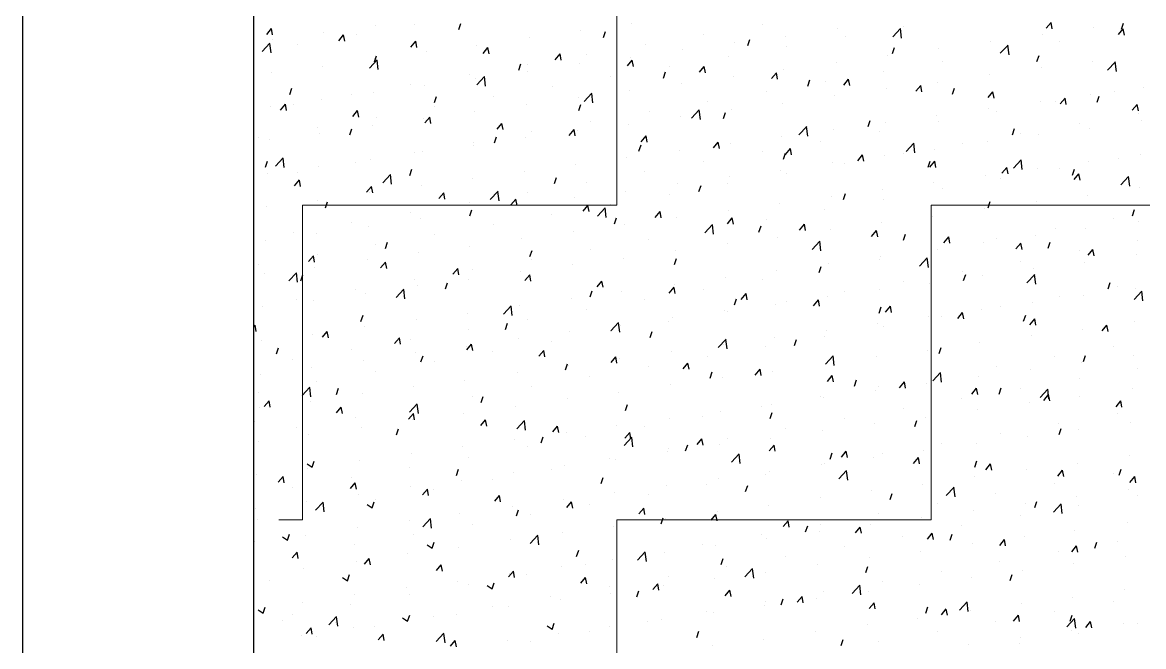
# Model space of a CAD drawing. Header units: millimetres. Extents: x 331487 to 517269, y 198509 to 399936.
# Drawn here: x 414920 to 416035, y 395476 to 396096 of the extents above; entities that cross this region are included whole.
import ezdxf

# ---------------------------------------------------------------- set-up
doc = ezdxf.new("R2010")
doc.units = ezdxf.units.MM
doc.header["$MEASUREMENT"] = 0
doc.layers.add('9th_Column', color=2, linetype='Continuous', lineweight=25)
doc.layers.add('9th_Hatch-4', color=252, linetype='Continuous', lineweight=5)
doc.layers.add('COLUMN', color=6, linetype='Continuous')

msp = doc.modelspace()

# ---------------------------------------------------------------- linework, layer by layer
at = {"layer": '9th_Column'}
for p, q in [((414920.1, 398279), (414920.1, 392419)), ((415150.1, 392649), (415150.1, 398049))]:
    msp.add_line(p, q, dxfattribs=at)
at = {"layer": '9th_Hatch-4', "linetype": 'Continuous'}
for p, q in [((415511.2, 395914.6), (415511.2, 396227.1)), ((415198.7, 395914.6), (415511.2, 395914.6)), ((415198.7, 395602.1), (415198.7, 395914.6)), ((415823.7, 395914.6), (416136.2, 395914.6)), ((415823.7, 395602.1), (415823.7, 395914.6)), ((415175.1, 395602.1), (415198.7, 395602.1)), ((415511.2, 395602.1), (415823.7, 395602.1)), ((415511.2, 395289.6), (415511.2, 395602.1))]:
    msp.add_line(p, q, dxfattribs=at)
at = {"layer": 'COLUMN', "color": 2, "linetype": 'Continuous'}
for p, q in [((415271.5, 396093.7), (415271.5, 396093.7)), ((415310.3, 396094), (415310.3, 396094)), ((415354.1, 396089.3), (415356.1, 396095.3)), ((415525.9, 396094.8), (415525.9, 396094.8)), ((415656, 396094.4), (415656, 396094.4)), ((415796.6, 396092.4), (415796.6, 396092.4)), ((415938.1, 396090.5), (415942.9, 396096.3)), ((415944.1, 396090), (415942.9, 396096.3)), ((416012.9, 396089.5), (416015, 396095.5)), ((415163, 396084.3), (415167.8, 396090.1)), ((415168.9, 396083.8), (415167.8, 396090.1)), ((415219.5, 396086.2), (415219.5, 396086.2)), ((415234.7, 396078.1), (415239.5, 396083.8)), ((415240.7, 396077.5), (415239.5, 396083.8)), ((415251.9, 396083.9), (415251.9, 396083.9)), ((415424, 396081.3), (415424, 396081.3)), ((415475.4, 396088.4), (415475.4, 396088.4)), ((415497.8, 396081.3), (415499.8, 396087.3)), ((415597.7, 396084.3), (415597.7, 396084.3)), ((415678.5, 396082.4), (415678.5, 396082.4)), ((415730.4, 396089.9), (415730.4, 396089.9)), ((415738.3, 396082.4), (415738.3, 396082.4)), ((415785.5, 396082.1), (415793.3, 396090.2)), ((415794.3, 396080.6), (415793.2, 396090.1)), ((415934.3, 396084.6), (415934.3, 396084.6)), ((415984.8, 396091), (415984.8, 396091)), ((416009.8, 396084.3), (416014.6, 396090)), ((416015.8, 396083.7), (416014.6, 396090)), ((415158.5, 396067.5), (415166.2, 396075.6)), ((415167.3, 396066), (415166.2, 396075.5)), ((415169, 396079.8), (415169, 396079.8)), ((415193.6, 396073.9), (415193.6, 396073.9)), ((415306.4, 396071.8), (415311.2, 396077.5)), ((415312.4, 396071.3), (415311.2, 396077.5)), ((415372.1, 396073.8), (415372.1, 396073.8)), ((415378.1, 396065.5), (415383, 396071.3)), ((415384.1, 396065), (415383, 396071.3)), ((415539.4, 396074.3), (415539.4, 396074.3)), ((415628, 396076), (415628, 396076)), ((415641.5, 396073.3), (415643.5, 396079.3)), ((415680, 396072.4), (415680, 396072.4)), ((415785.2, 396065.3), (415787.2, 396071.3)), ((415831.1, 396070.1), (415831.1, 396070.1)), ((415883, 396077.6), (415883, 396077.6)), ((415892.3, 396065.6), (415900.1, 396073.7)), ((415901.1, 396064.1), (415900, 396073.6)), ((415951.5, 396077.4), (415951.5, 396077.4)), ((415265.2, 396050.9), (415273, 396059)), ((415270.1, 396057), (415272.1, 396063.1)), ((415270.3, 396060.4), (415270.3, 396060.4)), ((415274, 396049.4), (415272.9, 396058.9)), ((415321.6, 396067.4), (415321.6, 396067.4)), ((415449.9, 396059.2), (415454.7, 396065)), ((415455.8, 396058.7), (415454.7, 396065)), ((415481.1, 396064.3), (415481.1, 396064.3)), ((415521.6, 396053), (415526.4, 396058.7)), ((415524.7, 396061.5), (415524.7, 396061.5)), ((415527.6, 396052.4), (415526.4, 396058.7)), ((415576.6, 396069), (415576.6, 396069)), ((415621.7, 396062.4), (415621.7, 396062.4)), ((415780.5, 396063.7), (415780.5, 396063.7)), ((415893.2, 396067.4), (415893.2, 396067.4)), ((415928.9, 396057.3), (415931, 396063.3)), ((415218.3, 396052.9), (415218.3, 396052.9)), ((415413.8, 396049), (415415.8, 396055.1)), ((415422.8, 396054.3), (415422.8, 396054.3)), ((415422.8, 396048), (415422.8, 396048)), ((415474.2, 396055.1), (415474.2, 396055.1)), ((415563.4, 396052.4), (415563.4, 396052.4)), ((415593.3, 396046.7), (415598.1, 396052.4)), ((415599.3, 396046.2), (415598.1, 396052.4)), ((415677.3, 396049.1), (415677.3, 396049.1)), ((415729.2, 396056.6), (415729.2, 396056.6)), ((415776.5, 396047.4), (415776.5, 396047.4)), ((415834.8, 396057.4), (415834.8, 396057.4)), ((415933.1, 396051.3), (415933.1, 396051.3)), ((415983.6, 396057.7), (415983.6, 396057.7)), ((415999, 396049), (416006.8, 396057.1)), ((416007.8, 396047.5), (416006.7, 396057)), ((415167.8, 396046.5), (415167.8, 396046.5)), ((415364.5, 396044.3), (415364.5, 396044.3)), ((415370.9, 396040.5), (415370.9, 396040.5)), ((415371.9, 396034.3), (415379.7, 396042.5)), ((415380.7, 396032.9), (415379.6, 396042.4)), ((415505.1, 396042.4), (415505.1, 396042.4)), ((415557.5, 396041), (415559.5, 396047.1)), ((415626.8, 396042.7), (415626.8, 396042.7)), ((415665, 396040.4), (415669.9, 396046.2)), ((415671, 396039.9), (415669.9, 396046.2)), ((415701.2, 396033), (415703.2, 396039.1)), ((415718.2, 396037.4), (415718.2, 396037.4)), ((415736.8, 396034.1), (415741.6, 396039.9)), ((415742.7, 396033.6), (415741.6, 396039.9)), ((415829.8, 396036.8), (415829.8, 396036.8)), ((415881.8, 396044.3), (415881.8, 396044.3)), ((415186, 396024.8), (415188.1, 396030.8)), ((415269, 396027.1), (415269, 396027.1)), ((415306.1, 396034.3), (415306.1, 396034.3)), ((415320.4, 396034.1), (415320.4, 396034.1)), ((415446.7, 396032.4), (415446.7, 396032.4)), ((415478.6, 396017.8), (415486.4, 396025.9)), ((415487.4, 396016.3), (415486.3, 396025.8)), ((415523.5, 396028.2), (415523.5, 396028.2)), ((415575.4, 396035.7), (415575.4, 396035.7)), ((415659.9, 396027.4), (415659.9, 396027.4)), ((415779.3, 396030.4), (415779.3, 396030.4)), ((415808.5, 396027.9), (415813.3, 396033.6)), ((415814.5, 396027.3), (415813.3, 396033.6)), ((415844.9, 396025), (415846.9, 396031)), ((415880.2, 396021.6), (415885, 396027.3)), ((415886.2, 396021.1), (415885, 396027.3)), ((416005.7, 396027.8), (416005.7, 396027.8)), ((416034.4, 396031.9), (416034.4, 396031.9)), ((415176.8, 396009.1), (415181.7, 396014.9)), ((415182.8, 396008.6), (415181.7, 396014.9)), ((415189.5, 396014.3), (415189.5, 396014.3)), ((415217.1, 396019.6), (415217.1, 396019.6)), ((415247.8, 396024.3), (415247.8, 396024.3)), ((415329.7, 396016.8), (415331.8, 396022.8)), ((415388.4, 396022.3), (415388.4, 396022.3)), ((415421.6, 396014.8), (415421.6, 396014.8)), ((415473, 396021.8), (415473, 396021.8)), ((415473.5, 396008.8), (415475.5, 396014.8)), ((415601.6, 396017.4), (415601.6, 396017.4)), ((415676, 396015.8), (415676, 396015.8)), ((415728, 396023.3), (415728, 396023.3)), ((415931.9, 396018), (415931.9, 396018)), ((415947.3, 396017.8), (415947.3, 396017.8)), ((415952, 396015.3), (415956.8, 396021.1)), ((415957.9, 396014.8), (415956.8, 396021.1)), ((415982.4, 396024.4), (415982.4, 396024.4)), ((415988.6, 396017), (415990.6, 396023)), ((416023.7, 396009), (416028.5, 396014.8)), ((416029.7, 396008.5), (416028.5, 396014.8)), ((415166.6, 396013.2), (415166.6, 396013.2)), ((415248.6, 396002.8), (415253.4, 396008.6)), ((415254.5, 396002.3), (415253.4, 396008.6)), ((415330.1, 396012.3), (415330.1, 396012.3)), ((415369.7, 396007.3), (415369.7, 396007.3)), ((415543.2, 396007.4), (415543.2, 396007.4)), ((415585.4, 396001.2), (415593.1, 396009.4)), ((415594.2, 395999.8), (415593.1, 396009.3)), ((415617.2, 396000.8), (415619.2, 396006.8)), ((415625.5, 396009.4), (415625.5, 396009.4)), ((415828.6, 396003.5), (415828.6, 396003.5)), ((415880.6, 396011), (415880.6, 396011)), ((415889, 396007.8), (415889, 396007.8)), ((416029.6, 396005.8), (416029.6, 396005.8)), ((415213.5, 395992.3), (415213.5, 395992.3)), ((415267.8, 395993.8), (415267.8, 395993.8)), ((415271.8, 396002.3), (415271.8, 396002.3)), ((415319.2, 396000.9), (415319.2, 396000.9)), ((415320.3, 395996.6), (415325.1, 396002.3)), ((415326.3, 395996), (415325.1, 396002.3)), ((415392, 395990.3), (415396.8, 395996)), ((415398, 395989.8), (415396.8, 395996)), ((415484.9, 395997.4), (415484.9, 395997.4)), ((415522.3, 395994.9), (415522.3, 395994.9)), ((415574.2, 396002.4), (415574.2, 396002.4)), ((415692.1, 395984.7), (415699.9, 395992.8)), ((415700.9, 395983.2), (415699.8, 395992.7)), ((415760.9, 395992.7), (415762.9, 395998.8)), ((415778.1, 395997.1), (415778.1, 395997.1)), ((415830.7, 395997.8), (415830.7, 395997.8)), ((415971.3, 395995.8), (415971.3, 395995.8)), ((416033.1, 395998.6), (416033.1, 395998.6)), ((415155.1, 395982.3), (415155.1, 395982.3)), ((415215.9, 395986.3), (415215.9, 395986.3)), ((415245.7, 395984.5), (415247.7, 395990.6)), ((415389.4, 395976.5), (415391.5, 395982.6)), ((415420.4, 395981.5), (415420.4, 395981.5)), ((415426.6, 395987.4), (415426.6, 395987.4)), ((415463.7, 395984), (415468.6, 395989.8)), ((415469.7, 395983.5), (415468.6, 395989.8)), ((415471.7, 395988.5), (415471.7, 395988.5)), ((415535.5, 395977.7), (415540.3, 395983.5)), ((415541.4, 395977.2), (415540.3, 395983.5)), ((415674.8, 395982.6), (415674.8, 395982.6)), ((415726.8, 395990.1), (415726.8, 395990.1)), ((415772.4, 395987.7), (415772.4, 395987.7)), ((415904.6, 395984.7), (415906.6, 395990.8)), ((415913, 395985.8), (415913, 395985.8)), ((415930.7, 395984.7), (415930.7, 395984.7)), ((415981.2, 395991.1), (415981.2, 395991.1)), ((415165.4, 395979.9), (415165.4, 395979.9)), ((415368.3, 395977.3), (415368.3, 395977.3)), ((415368.5, 395974), (415368.5, 395974)), ((415533.1, 395968.5), (415535.2, 395974.5)), ((415607.2, 395971.5), (415612, 395977.2)), ((415613.2, 395970.9), (415612, 395977.2)), ((415624.3, 395976.2), (415624.3, 395976.2)), ((415678.9, 395965.2), (415683.7, 395970.9)), ((415684.9, 395964.7), (415683.7, 395970.9)), ((415714.1, 395977.7), (415714.1, 395977.7)), ((415798.8, 395968.1), (415806.6, 395976.3)), ((415807.6, 395966.7), (415806.5, 395976.2)), ((415827.4, 395970.2), (415827.4, 395970.2)), ((415854.7, 395975.8), (415854.7, 395975.8)), ((415879.3, 395977.7), (415879.3, 395977.7)), ((415161.7, 395952.3), (415163.7, 395958.3)), ((415171.7, 395953.5), (415179.5, 395961.6)), ((415180.5, 395952), (415179.4, 395961.5)), ((415266.6, 395960.5), (415266.6, 395960.5)), ((415310, 395967.3), (415310, 395967.3)), ((415317.9, 395967.6), (415317.9, 395967.6)), ((415521, 395961.6), (415521, 395961.6)), ((415573, 395969.1), (415573, 395969.1)), ((415655.8, 395967.7), (415655.8, 395967.7)), ((415676.9, 395960.5), (415678.9, 395966.5)), ((415750.7, 395958.9), (415755.5, 395964.7)), ((415756.6, 395958.4), (415755.5, 395964.7)), ((415776.9, 395963.8), (415776.9, 395963.8)), ((415796.4, 395965.8), (415796.4, 395965.8)), ((415820.6, 395952.5), (415822.6, 395958.5)), ((415822.4, 395952.6), (415827.2, 395958.4)), ((415828.4, 395952.1), (415827.2, 395958.4)), ((415905.5, 395951.6), (415913.3, 395959.7)), ((415914.3, 395950.1), (415913.2, 395959.6)), ((416009.5, 395960.8), (416009.5, 395960.8)), ((416031.9, 395965.4), (416031.9, 395965.4)), ((415193.3, 395947.3), (415193.3, 395947.3)), ((415214.7, 395953), (415214.7, 395953)), ((415251.7, 395957.3), (415251.7, 395957.3)), ((415305.4, 395944.3), (415307.4, 395950.3)), ((415419.2, 395948.2), (415419.2, 395948.2)), ((415470.5, 395955.2), (415470.5, 395955.2)), ((415539.1, 395947.7), (415539.1, 395947.7)), ((415597.4, 395957.7), (415597.4, 395957.7)), ((415673.6, 395949.3), (415673.6, 395949.3)), ((415725.6, 395956.8), (415725.6, 395956.8)), ((415738, 395955.8), (415738, 395955.8)), ((415894.1, 395946.4), (415898.9, 395952.1)), ((415900.1, 395945.8), (415898.9, 395952.1)), ((415929.5, 395951.5), (415929.5, 395951.5)), ((415951.2, 395950.8), (415951.2, 395950.8)), ((415964.3, 395944.5), (415966.3, 395950.5)), ((415980, 395957.9), (415980, 395957.9)), ((415164.2, 395946.6), (415164.2, 395946.6)), ((415190.7, 395933.9), (415195.5, 395939.7)), ((415196.7, 395933.4), (415195.5, 395939.6)), ((415278.4, 395936.9), (415286.2, 395945.1)), ((415287.2, 395935.5), (415286.1, 395945)), ((415367.2, 395940.7), (415367.2, 395940.7)), ((415449.1, 395936.2), (415451.2, 395942.3)), ((415480.8, 395937.7), (415480.8, 395937.7)), ((415623.1, 395942.9), (415623.1, 395942.9)), ((415679.7, 395945.8), (415679.7, 395945.8)), ((415826.2, 395936.9), (415826.2, 395936.9)), ((415878.1, 395944.4), (415878.1, 395944.4)), ((415892.9, 395940.8), (415892.9, 395940.8)), ((415965.8, 395940.1), (415970.6, 395945.8)), ((415971.8, 395939.6), (415970.6, 395945.8)), ((416012.2, 395935), (416020, 395943.2)), ((416021.1, 395933.6), (416020, 395943.1)), ((415262.4, 395927.6), (415267.3, 395933.4)), ((415265.4, 395927.2), (415265.4, 395927.2)), ((415268.4, 395927.1), (415267.3, 395933.4)), ((415316.7, 395934.3), (415316.7, 395934.3)), ((415334.2, 395921.4), (415339, 395927.1)), ((415340.1, 395920.8), (415339, 395927.1)), ((415385.2, 395920.4), (415393, 395928.5)), ((415394, 395918.9), (415392.9, 395928.4)), ((415422.5, 395927.7), (415422.5, 395927.7)), ((415519.8, 395928.3), (415519.8, 395928.3)), ((415563.1, 395925.7), (415563.1, 395925.7)), ((415571.8, 395935.8), (415571.8, 395935.8)), ((415592.8, 395928.2), (415594.9, 395934.3)), ((415621.4, 395935.8), (415621.4, 395935.8)), ((415736.6, 395920.2), (415738.6, 395926.3)), ((415775.7, 395930.5), (415775.7, 395930.5)), ((415834.5, 395930.8), (415834.5, 395930.8)), ((416030.7, 395932.1), (416030.7, 395932.1)), ((415213.5, 395919.7), (415213.5, 395919.7)), ((415221.4, 395912), (415223.4, 395918)), ((415364.2, 395917.7), (415364.2, 395917.7)), ((415405.9, 395915.1), (415410.7, 395920.8)), ((415411.9, 395914.5), (415410.7, 395920.8)), ((415418, 395914.9), (415418, 395914.9)), ((415469.3, 395921.9), (415469.3, 395921.9)), ((415477.6, 395908.8), (415482.4, 395914.5)), ((415483.6, 395908.3), (415482.4, 395914.5)), ((415504.8, 395915.7), (415504.8, 395915.7)), ((415672.4, 395916), (415672.4, 395916)), ((415724.3, 395923.5), (415724.3, 395923.5)), ((415776.2, 395920.8), (415776.2, 395920.8)), ((415880.3, 395912.2), (415882.3, 395918.3)), ((415928.3, 395918.2), (415928.3, 395918.2)), ((415978.8, 395924.6), (415978.8, 395924.6)), ((415162.9, 395913.3), (415162.9, 395913.3)), ((415305.8, 395907.7), (415305.8, 395907.7)), ((415365.1, 395904), (415367.1, 395910)), ((415366, 395907.4), (415366, 395907.4)), ((415446.4, 395905.7), (415446.4, 395905.7)), ((415491.9, 395903.8), (415499.7, 395911.9)), ((415500.7, 395902.4), (415499.6, 395911.9)), ((415549.3, 395902.5), (415554.2, 395908.3)), ((415555.3, 395902), (415554.2, 395908.3)), ((415570.5, 395902.5), (415570.5, 395902.5)), ((415621.9, 395909.6), (415621.9, 395909.6)), ((415717.9, 395910.8), (415717.9, 395910.8)), ((415825, 395903.6), (415825, 395903.6)), ((415876.9, 395911.1), (415876.9, 395911.1)), ((416024, 395904.2), (416026, 395910.3)), ((415247.5, 395897.7), (415247.5, 395897.7)), ((415264.2, 395893.9), (415264.2, 395893.9)), ((415315.5, 395901), (415315.5, 395901)), ((415388.1, 395895.7), (415388.1, 395895.7)), ((415508.8, 395896), (415510.8, 395902)), ((415518.6, 395895), (415518.6, 395895)), ((415598.6, 395887.3), (415606.4, 395895.4)), ((415607.4, 395885.8), (415606.3, 395895.3)), ((415621.1, 395896.3), (415625.9, 395902)), ((415627, 395895.7), (415625.9, 395902)), ((415652.5, 395888), (415654.6, 395894)), ((415659.6, 395900.8), (415659.6, 395900.8)), ((415692.8, 395890), (415697.6, 395895.7)), ((415698.8, 395889.4), (415697.6, 395895.7)), ((415774.5, 395897.2), (415774.5, 395897.2)), ((416005.4, 395901.2), (416005.4, 395901.2)), ((416029.5, 395898.8), (416029.5, 395898.8)), ((415189.2, 395887.6), (415189.2, 395887.6)), ((415212.2, 395886.4), (415212.2, 395886.4)), ((415329.8, 395885.7), (415329.8, 395885.7)), ((415416.8, 395881.6), (415416.8, 395881.6)), ((415468.1, 395888.6), (415468.1, 395888.6)), ((415542.9, 395880.7), (415542.9, 395880.7)), ((415601.3, 395890.8), (415601.3, 395890.8)), ((415671.2, 395882.7), (415671.2, 395882.7)), ((415723.1, 395890.2), (415723.1, 395890.2)), ((415764.5, 395883.7), (415769.3, 395889.4)), ((415770.5, 395883.2), (415769.3, 395889.4)), ((415796.2, 395880), (415798.3, 395886)), ((415836.3, 395877.4), (415841.1, 395883.2)), ((415842.2, 395876.9), (415841.1, 395883.2)), ((415888.7, 395881.1), (415888.7, 395881.1)), ((415927, 395884.9), (415927, 395884.9)), ((415947.1, 395891.1), (415947.1, 395891.1)), ((415977.6, 395891.3), (415977.6, 395891.3)), ((415161.7, 395880), (415161.7, 395880)), ((415271.5, 395875.7), (415271.5, 395875.7)), ((415281.1, 395871.7), (415283.1, 395877.8)), ((415364.8, 395874.1), (415364.8, 395874.1)), ((415424.8, 395863.7), (415426.8, 395869.8)), ((415484.6, 395870.7), (415484.6, 395870.7)), ((415569.3, 395869.2), (415569.3, 395869.2)), ((415620.7, 395876.3), (415620.7, 395876.3)), ((415705.3, 395870.7), (415713.1, 395878.8)), ((415714.1, 395869.3), (415713, 395878.8)), ((415823.8, 395870.3), (415823.8, 395870.3)), ((415830.4, 395871.1), (415830.4, 395871.1)), ((415875.7, 395877.8), (415875.7, 395877.8)), ((415908, 395871.2), (415912.8, 395876.9)), ((415914, 395870.6), (415912.8, 395876.9)), ((415940, 395872), (415942, 395878)), ((415971, 395869.2), (415971, 395869.2)), ((415979.7, 395864.9), (415984.5, 395870.6)), ((415985.7, 395864.3), (415984.5, 395870.6)), ((416029.3, 395879.2), (416029.3, 395879.2)), ((415204.6, 395858.7), (415209.4, 395864.4)), ((415210.6, 395858.2), (415209.4, 395864.4)), ((415213.2, 395865.7), (415213.2, 395865.7)), ((415263, 395860.7), (415263, 395860.7)), ((415276.3, 395852.4), (415281.1, 395858.2)), ((415282.3, 395851.9), (415281.1, 395858.1)), ((415314.3, 395867.7), (415314.3, 395867.7)), ((415426.3, 395860.7), (415426.3, 395860.7)), ((415517.4, 395861.7), (415517.4, 395861.7)), ((415568.5, 395855.7), (415570.5, 395861.8)), ((415772.1, 395861.1), (415772.1, 395861.1)), ((415773.2, 395863.9), (415773.2, 395863.9)), ((415812.1, 395854.2), (415819.8, 395862.3)), ((415820.9, 395852.7), (415819.8, 395862.2)), ((415912.7, 395859.2), (415912.7, 395859.2)), ((415976.3, 395858), (415976.3, 395858)), ((416028.3, 395865.5), (416028.3, 395865.5)), ((415154.8, 395855.7), (415154.8, 395855.7)), ((415160.5, 395846.8), (415160.5, 395846.8)), ((415185, 395839.5), (415192.8, 395847.6)), ((415193.8, 395838.1), (415192.7, 395847.6)), ((415211, 395853.2), (415211, 395853.2)), ((415348, 395846.1), (415352.9, 395851.9)), ((415354, 395845.6), (415352.9, 395851.9)), ((415368, 395850.7), (415368, 395850.7)), ((415415.5, 395848.3), (415415.5, 395848.3)), ((415466.9, 395855.3), (415466.9, 395855.3)), ((415670, 395849.4), (415670, 395849.4)), ((415712.2, 395847.7), (415714.2, 395853.8)), ((415713.8, 395851.1), (415713.8, 395851.1)), ((415721.9, 395856.9), (415721.9, 395856.9)), ((415854.4, 395849.2), (415854.4, 395849.2)), ((415925.8, 395851.6), (415925.8, 395851.6)), ((415197.1, 395839.5), (415199.1, 395845.5)), ((415309.7, 395840.7), (415309.7, 395840.7)), ((415340.8, 395831.5), (415342.8, 395837.5)), ((415363.6, 395840.8), (415363.6, 395840.8)), ((415419.8, 395839.9), (415424.6, 395845.6)), ((415425.7, 395839.3), (415424.6, 395845.6)), ((415491.5, 395833.6), (415496.3, 395839.3)), ((415497.5, 395833.1), (415496.3, 395839.3)), ((415568.1, 395836), (415568.1, 395836)), ((415619.5, 395843), (415619.5, 395843)), ((415655.5, 395841.1), (415655.5, 395841.1)), ((415796.1, 395839.2), (415796.1, 395839.2)), ((415822.5, 395837), (415822.5, 395837)), ((415855.9, 395839.7), (415858, 395845.8)), ((415874.5, 395844.5), (415874.5, 395844.5)), ((415918.8, 395837.6), (415926.6, 395845.7)), ((415927.6, 395836.2), (415926.5, 395845.7)), ((415999.6, 395831.7), (416001.7, 395837.7)), ((415251.4, 395830.7), (415251.4, 395830.7)), ((415261.7, 395827.4), (415261.7, 395827.4)), ((415291.7, 395823), (415299.5, 395831.1)), ((415300.5, 395821.5), (415299.4, 395831)), ((415313.1, 395834.4), (415313.1, 395834.4)), ((415484.5, 395823.5), (415486.5, 395829.5)), ((415516.2, 395828.5), (415516.2, 395828.5)), ((415563.2, 395827.3), (415568, 395833.1)), ((415569.2, 395826.8), (415568, 395833)), ((415597.1, 395831.1), (415597.1, 395831.1)), ((415634.9, 395821), (415639.8, 395826.8)), ((415640.9, 395820.5), (415639.8, 395826.8)), ((415737.7, 395829.2), (415737.7, 395829.2)), ((415772, 395830.6), (415772, 395830.6)), ((415975.1, 395824.7), (415975.1, 395824.7)), ((416009.2, 395834.2), (416009.2, 395834.2)), ((416025.5, 395821.1), (416033.3, 395829.2)), ((416027.1, 395832.2), (416027.1, 395832.2)), ((416034.3, 395819.6), (416033.2, 395829.1)), ((415159.3, 395813.5), (415159.3, 395813.5)), ((415193, 395820.7), (415193, 395820.7)), ((415209.8, 395819.9), (415209.8, 395819.9)), ((415398.4, 395806.4), (415406.2, 395814.5)), ((415407.2, 395805), (415406.1, 395814.4)), ((415414.3, 395815), (415414.3, 395815)), ((415465.7, 395822.1), (415465.7, 395822.1)), ((415538.8, 395821.1), (415538.8, 395821.1)), ((415628.2, 395815.5), (415630.2, 395821.5)), ((415668.7, 395816.1), (415668.7, 395816.1)), ((415679.4, 395819.1), (415679.4, 395819.1)), ((415706.7, 395814.8), (415711.5, 395820.5)), ((415712.6, 395814.2), (415711.5, 395820.5)), ((415720.7, 395823.6), (415720.7, 395823.6)), ((415771.9, 395807.5), (415773.9, 395813.5)), ((415778.4, 395808.5), (415783.2, 395814.2)), ((415784.4, 395808), (415783.2, 395814.2)), ((415892.6, 395814.2), (415892.6, 395814.2)), ((415924.6, 395818.3), (415924.6, 395818.3)), ((415950.9, 395824.2), (415950.9, 395824.2)), ((415256.7, 395799.2), (415258.8, 395805.3)), ((415362.4, 395807.5), (415362.4, 395807.5)), ((415480.5, 395811.1), (415480.5, 395811.1)), ((415566.9, 395802.7), (415566.9, 395802.7)), ((415618.2, 395809.7), (415618.2, 395809.7)), ((415621.1, 395809.1), (415621.1, 395809.1)), ((415821.3, 395803.8), (415821.3, 395803.8)), ((415834.2, 395804.2), (415834.2, 395804.2)), ((415850.1, 395802.2), (415854.9, 395808)), ((415856.1, 395801.7), (415854.9, 395807.9)), ((415873.3, 395811.3), (415873.3, 395811.3)), ((415915.6, 395799.4), (415917.7, 395805.5)), ((415150.1, 395793.8), (415151.6, 395795.5)), ((415152.7, 395789.2), (415151.6, 395795.5)), ((415260.5, 395794.1), (415260.5, 395794.1)), ((415311.9, 395801.1), (415311.9, 395801.1)), ((415363.9, 395791), (415363.9, 395791)), ((415400.5, 395791.2), (415402.5, 395797.3)), ((415422.2, 395801.1), (415422.2, 395801.1)), ((415505.1, 395789.9), (415512.9, 395798)), ((415514, 395788.4), (415512.8, 395797.9)), ((415515, 395795.2), (415515, 395795.2)), ((415562.8, 395799.1), (415562.8, 395799.1)), ((415770.8, 395797.4), (415770.8, 395797.4)), ((415775.9, 395794.2), (415775.9, 395794.2)), ((415921.9, 395795.9), (415926.7, 395801.7)), ((415927.8, 395795.4), (415926.7, 395801.7)), ((415973.9, 395791.4), (415973.9, 395791.4)), ((415993.6, 395789.7), (415998.4, 395795.4)), ((415999.6, 395789.1), (415998.4, 395795.4)), ((416025.8, 395798.9), (416025.8, 395798.9)), ((415158.1, 395780.2), (415158.1, 395780.2)), ((415208.6, 395786.6), (415208.6, 395786.6)), ((415218.5, 395783.5), (415223.3, 395789.2)), ((415224.4, 395782.9), (415223.3, 395789.2)), ((415290.2, 395777.2), (415295, 395782.9)), ((415296.2, 395776.7), (415295, 395782.9)), ((415305.5, 395781), (415305.5, 395781)), ((415413.1, 395781.7), (415413.1, 395781.7)), ((415464.4, 395788.8), (415464.4, 395788.8)), ((415504.5, 395789.1), (415504.5, 395789.1)), ((415544.2, 395783.2), (415546.2, 395789.3)), ((415611.9, 395773.3), (415619.7, 395781.4)), ((415620.7, 395771.8), (415619.6, 395781.3)), ((415667.5, 395782.8), (415667.5, 395782.8)), ((415687.9, 395775.2), (415689.9, 395781.2)), ((415717.6, 395784.1), (415717.6, 395784.1)), ((415719.5, 395790.3), (415719.5, 395790.3)), ((415923.4, 395785), (415923.4, 395785)), ((415172.7, 395767), (415174.8, 395773)), ((415247.2, 395771), (415247.2, 395771)), ((415361.2, 395774.2), (415361.2, 395774.2)), ((415361.9, 395770.9), (415366.7, 395776.7)), ((415367.9, 395770.4), (415366.7, 395776.7)), ((415387.8, 395769.1), (415387.8, 395769.1)), ((415433.6, 395764.6), (415438.5, 395770.4)), ((415439.6, 395764.1), (415438.5, 395770.4)), ((415446.1, 395779.1), (415446.1, 395779.1)), ((415565.7, 395769.4), (415565.7, 395769.4)), ((415617, 395776.4), (415617, 395776.4)), ((415659.3, 395774.1), (415659.3, 395774.1)), ((415820.1, 395770.5), (415820.1, 395770.5)), ((415831.6, 395767.2), (415833.6, 395773.2)), ((415872, 395778), (415872, 395778)), ((416005.1, 395774.5), (416005.1, 395774.5)), ((415188.9, 395761), (415188.9, 395761)), ((415259.3, 395760.8), (415259.3, 395760.8)), ((415310.7, 395767.8), (415310.7, 395767.8)), ((415316.4, 395759), (415318.5, 395765)), ((415329.5, 395759.1), (415329.5, 395759.1)), ((415505.4, 395758.4), (415510.2, 395764.1)), ((415511.3, 395757.8), (415510.2, 395764.1)), ((415513.7, 395761.9), (415513.7, 395761.9)), ((415577.1, 395752.1), (415581.9, 395757.8)), ((415583.1, 395751.6), (415581.9, 395757.8)), ((415601, 395764.1), (415601, 395764.1)), ((415718.6, 395756.8), (415726.4, 395764.9)), ((415727.4, 395755.3), (415726.3, 395764.8)), ((415769.6, 395764.1), (415769.6, 395764.1)), ((415946.8, 395764.5), (415946.8, 395764.5)), ((415972.7, 395758.1), (415972.7, 395758.1)), ((415975.3, 395759.2), (415977.3, 395765.2)), ((416024.6, 395765.6), (416024.6, 395765.6)), ((415156.9, 395746.9), (415156.9, 395746.9)), ((415207.4, 395753.3), (415207.4, 395753.3)), ((415271.2, 395749.1), (415271.2, 395749.1)), ((415411.9, 395748.4), (415411.9, 395748.4)), ((415460.2, 395751), (415462.2, 395757)), ((415463.2, 395755.5), (415463.2, 395755.5)), ((415542.7, 395754.1), (415542.7, 395754.1)), ((415603.9, 395742.9), (415605.9, 395749)), ((415648.8, 395745.8), (415653.6, 395751.6)), ((415654.8, 395745.3), (415653.6, 395751.6)), ((415666.3, 395749.5), (415666.3, 395749.5)), ((415718.3, 395757), (415718.3, 395757)), ((415825.3, 395740.2), (415833.1, 395748.3)), ((415834.1, 395738.7), (415833, 395748.2)), ((415888.4, 395754.5), (415888.4, 395754.5)), ((415922.2, 395751.7), (415922.2, 395751.7)), ((416029, 395752.6), (416029, 395752.6)), ((415212.9, 395739.1), (415212.9, 395739.1)), ((415359.9, 395740.9), (415359.9, 395740.9)), ((415484.3, 395744.1), (415484.3, 395744.1)), ((415564.5, 395736.1), (415564.5, 395736.1)), ((415615.8, 395743.1), (415615.8, 395743.1)), ((415720.6, 395739.5), (415725.4, 395745.3)), ((415726.5, 395739), (415725.4, 395745.3)), ((415747.6, 395734.9), (415749.6, 395741)), ((415792.3, 395733.3), (415797.1, 395739)), ((415798.3, 395732.7), (415797.1, 395739)), ((415818.9, 395737.2), (415818.9, 395737.2)), ((415830.1, 395744.5), (415830.1, 395744.5)), ((415870.8, 395744.7), (415870.8, 395744.7)), ((415970.7, 395742.6), (415970.7, 395742.6)), ((415154.6, 395729), (415154.6, 395729)), ((415198.2, 395725.6), (415206, 395733.7)), ((415207, 395724.1), (415205.9, 395733.6)), ((415232.4, 395726.7), (415234.4, 395732.8)), ((415258.1, 395727.5), (415258.1, 395727.5)), ((415309.4, 395734.5), (415309.4, 395734.5)), ((415376.1, 395718.7), (415378.2, 395724.7)), ((415426, 395734.1), (415426, 395734.1)), ((415512.5, 395728.6), (415512.5, 395728.6)), ((415713.5, 395724.5), (415713.5, 395724.5)), ((415768.4, 395730.8), (415768.4, 395730.8)), ((415771.8, 395734.5), (415771.8, 395734.5)), ((415864, 395727), (415868.8, 395732.7)), ((415870, 395726.5), (415868.8, 395732.7)), ((415891.3, 395726.9), (415893.3, 395733)), ((415912.4, 395732.6), (415912.4, 395732.6)), ((415932, 395723.7), (415939.8, 395731.8)), ((415935.7, 395720.7), (415940.5, 395726.5)), ((415940.8, 395722.2), (415939.7, 395731.7)), ((415941.7, 395720.2), (415940.5, 395726.5)), ((415971.5, 395724.8), (415971.5, 395724.8)), ((416023.4, 395732.3), (416023.4, 395732.3)), ((415155.6, 395713.6), (415155.6, 395713.6)), ((415160.6, 395714.5), (415165.4, 395720.3)), ((415166.6, 395714), (415165.4, 395720.3)), ((415206.2, 395720), (415206.2, 395720)), ((415232.3, 395708.2), (415237.2, 395714)), ((415238.3, 395707.7), (415237.2, 395714)), ((415305, 395709), (415312.7, 395717.1)), ((415309.4, 395714.1), (415309.4, 395714.1)), ((415313.8, 395707.5), (415312.7, 395717)), ((415367.7, 395724.1), (415367.7, 395724.1)), ((415410.7, 395715.1), (415410.7, 395715.1)), ((415462, 395722.2), (415462, 395722.2)), ((415519.8, 395710.7), (415521.9, 395716.7)), ((415655.2, 395714.5), (415655.2, 395714.5)), ((415665.1, 395716.2), (415665.1, 395716.2)), ((415717, 395723.7), (415717, 395723.7)), ((415854.1, 395722.5), (415854.1, 395722.5)), ((415921, 395718.4), (415921, 395718.4)), ((416007.5, 395714.4), (416012.3, 395720.2)), ((416013.4, 395713.9), (416012.3, 395720.2)), ((415251.1, 395704.1), (415251.1, 395704.1)), ((415304.1, 395702), (415308.9, 395707.7)), ((415310, 395701.4), (415308.9, 395707.7)), ((415358.7, 395707.6), (415358.7, 395707.6)), ((415563.2, 395702.8), (415563.2, 395702.8)), ((415596.8, 395704.5), (415596.8, 395704.5)), ((415614.6, 395709.8), (415614.6, 395709.8)), ((415663.6, 395702.7), (415665.6, 395708.7)), ((415737.4, 395702.5), (415737.4, 395702.5)), ((415795.8, 395712.5), (415795.8, 395712.5)), ((415817.7, 395703.9), (415817.7, 395703.9)), ((415869.6, 395711.4), (415869.6, 395711.4)), ((416008.9, 395707.6), (416008.9, 395707.6)), ((415150.1, 395699.6), (415150.4, 395700.5)), ((415192.7, 395694), (415192.7, 395694)), ((415256.9, 395694.2), (415256.9, 395694.2)), ((415292.1, 395686.5), (415294.1, 395692.5)), ((415308.2, 395701.2), (415308.2, 395701.2)), ((415375.8, 395695.7), (415380.6, 395701.4)), ((415381.8, 395695.2), (415380.6, 395701.4)), ((415411.7, 395692.5), (415419.5, 395700.6)), ((415420.5, 395691), (415419.4, 395700.5)), ((415447.5, 395689.4), (415452.3, 395695.2)), ((415453.5, 395688.9), (415452.3, 395695.2)), ((415511.3, 395695.3), (415511.3, 395695.3)), ((415538.5, 395694.4), (415538.5, 395694.4)), ((415679.1, 395692.5), (415679.1, 395692.5)), ((415767.2, 395697.5), (415767.2, 395697.5)), ((415807.3, 395694.7), (415809.3, 395700.7)), ((415950.6, 395697.6), (415950.6, 395697.6)), ((415951, 395686.7), (415953, 395692.7)), ((415970.3, 395691.5), (415970.3, 395691.5)), ((416022.2, 395699), (416022.2, 395699)), ((415154.4, 395680.3), (415154.4, 395680.3)), ((415204.9, 395686.7), (415204.9, 395686.7)), ((415409.5, 395681.9), (415409.5, 395681.9)), ((415435.8, 395678.4), (415437.8, 395684.5)), ((415460.8, 395688.9), (415460.8, 395688.9)), ((415480.2, 395684.4), (415480.2, 395684.4)), ((415518.4, 395675.9), (415526.2, 395684)), ((415519.2, 395683.1), (415524.1, 395688.9)), ((415525.2, 395682.6), (415524.1, 395688.9)), ((415527.2, 395674.4), (415526.1, 395683.9)), ((415591, 395676.9), (415595.8, 395682.6)), ((415596.9, 395676.3), (415595.8, 395682.6)), ((415620.8, 395682.5), (415620.8, 395682.5)), ((415663.9, 395683), (415663.9, 395683)), ((415715.8, 395690.4), (415715.8, 395690.4)), ((415892.3, 395687.5), (415892.3, 395687.5)), ((415919.7, 395685.1), (415919.7, 395685.1)), ((415357.5, 395674.4), (415357.5, 395674.4)), ((415421.9, 395674.4), (415421.9, 395674.4)), ((415562, 395669.5), (415562, 395669.5)), ((415562.5, 395672.5), (415562.5, 395672.5)), ((415579.5, 395670.4), (415581.6, 395676.5)), ((415613.4, 395676.5), (415613.4, 395676.5)), ((415662.7, 395670.6), (415667.5, 395676.3)), ((415668.7, 395670.1), (415667.5, 395676.3)), ((415723.2, 395662.4), (415725.3, 395668.5)), ((415734.4, 395664.3), (415739.2, 395670.1)), ((415740.4, 395663.8), (415739.2, 395670.1)), ((415816.5, 395670.6), (415816.5, 395670.6)), ((415834, 395677.5), (415834, 395677.5)), ((415868.4, 395678.1), (415868.4, 395678.1)), ((415203.1, 395657.6), (415208.1, 395654.2)), ((415208.1, 395654.2), (415210.1, 395660.2)), ((415255.7, 395660.9), (415255.7, 395660.9)), ((415307, 395668), (415307, 395668)), ((415363.6, 395664.4), (415363.6, 395664.4)), ((415504.2, 395662.5), (415504.2, 395662.5)), ((415510.1, 395662), (415510.1, 395662)), ((415625.1, 395659.4), (415632.9, 395667.5)), ((415633.9, 395657.9), (415632.8, 395667.4)), ((415717.3, 395657.5), (415717.3, 395657.5)), ((415766, 395664.2), (415766, 395664.2)), ((415775.6, 395667.5), (415775.6, 395667.5)), ((415806.2, 395658), (415811, 395663.8)), ((415812.1, 395657.5), (415811, 395663.8)), ((415867, 395654.4), (415869, 395660.5)), ((415877.9, 395651.8), (415882.7, 395657.5)), ((415883.9, 395651.2), (415882.7, 395657.5)), ((415969, 395658.3), (415969, 395658.3)), ((416021, 395665.8), (416021, 395665.8)), ((415153.2, 395647), (415153.2, 395647)), ((415203.7, 395653.4), (415203.7, 395653.4)), ((415305.3, 395654.4), (415305.3, 395654.4)), ((415351.8, 395646.2), (415353.8, 395652.2)), ((415408.2, 395648.6), (415408.2, 395648.6)), ((415445.8, 395652.5), (415445.8, 395652.5)), ((415459.6, 395655.6), (415459.6, 395655.6)), ((415659, 395647.5), (415659, 395647.5)), ((415662.7, 395649.7), (415662.7, 395649.7)), ((415714.6, 395657.2), (415714.6, 395657.2)), ((415731.9, 395642.8), (415739.6, 395650.9)), ((415740.7, 395641.3), (415739.6, 395650.8)), ((415918.5, 395651.9), (415918.5, 395651.9)), ((415949.6, 395645.5), (415954.4, 395651.2)), ((415955.6, 395645), (415954.4, 395651.2)), ((416004.8, 395647.9), (416004.8, 395647.9)), ((416010.7, 395646.4), (416012.7, 395652.4)), ((415174.5, 395639.3), (415179.3, 395645)), ((415180.5, 395638.8), (415179.3, 395645)), ((415246.2, 395633), (415251, 395638.8)), ((415246.9, 395644.4), (415246.9, 395644.4)), ((415252.2, 395632.5), (415251, 395638.8)), ((415356.3, 395641.1), (415356.3, 395641.1)), ((415387.5, 395642.5), (415387.5, 395642.5)), ((415495.5, 395638.2), (415497.5, 395644.2)), ((415560.8, 395636.2), (415560.8, 395636.2)), ((415600.7, 395637.5), (415600.7, 395637.5)), ((415612.2, 395643.3), (415612.2, 395643.3)), ((415639.2, 395630.2), (415641.3, 395636.2)), ((415815.2, 395637.3), (415815.2, 395637.3)), ((415867.2, 395644.8), (415867.2, 395644.8)), ((415946.5, 395637.9), (415946.5, 395637.9)), ((416021.3, 395639.2), (416026.2, 395645)), ((416027.3, 395638.7), (416026.1, 395645)), ((415188.6, 395634.4), (415188.6, 395634.4)), ((415254.4, 395627.6), (415254.4, 395627.6)), ((415305.8, 395634.7), (415305.8, 395634.7)), ((415317.9, 395626.8), (415322.8, 395632.5)), ((415323.9, 395626.2), (415322.8, 395632.5)), ((415329.2, 395632.4), (415329.2, 395632.4)), ((415389.7, 395620.5), (415394.5, 395626.2)), ((415395.6, 395619.9), (415394.5, 395626.2)), ((415508.9, 395628.7), (415508.9, 395628.7)), ((415542.4, 395627.5), (415542.4, 395627.5)), ((415713.4, 395623.9), (415713.4, 395623.9)), ((415764.7, 395630.9), (415764.7, 395630.9)), ((415782.9, 395622.2), (415785, 395628.2)), ((415838.6, 395626.2), (415846.4, 395634.4)), ((415847.4, 395624.8), (415846.3, 395634.3)), ((415888.1, 395627.9), (415888.1, 395627.9)), ((415967.8, 395625), (415967.8, 395625)), ((416019.8, 395632.5), (416019.8, 395632.5)), ((416028.7, 395625.9), (416028.7, 395625.9)), ((415152, 395613.7), (415152, 395613.7)), ((415202.5, 395620.1), (415202.5, 395620.1)), ((415211.5, 395611.6), (415219.3, 395619.7)), ((415220.3, 395610.1), (415219.2, 395619.6)), ((415262.8, 395617.3), (415267.8, 395613.9)), ((415267.8, 395613.9), (415269.8, 395620)), ((415270.9, 395622.4), (415270.9, 395622.4)), ((415407, 395615.3), (415407, 395615.3)), ((415458.4, 395622.3), (415458.4, 395622.3)), ((415461.4, 395614.2), (415466.2, 395619.9)), ((415467.4, 395613.7), (415466.2, 395619.9)), ((415484, 395617.5), (415484, 395617.5)), ((415533.1, 395607.9), (415537.9, 395613.7)), ((415539.1, 395607.4), (415537.9, 395613.7)), ((415661.5, 395616.4), (415661.5, 395616.4)), ((415829.8, 395617.9), (415829.8, 395617.9)), ((415917.3, 395618.6), (415917.3, 395618.6)), ((415926.7, 395614.2), (415928.7, 395620.2)), ((415945.3, 395609.7), (415953.1, 395617.8)), ((415954.1, 395608.2), (415953, 395617.7)), ((415970.4, 395615.9), (415970.4, 395615.9)), ((415154.3, 395602.4), (415154.3, 395602.4)), ((415212.6, 395612.4), (415212.6, 395612.4)), ((415318.2, 395595), (415326, 395603.2)), ((415327, 395593.6), (415325.9, 395603.1)), ((415355.1, 395607.8), (415355.1, 395607.8)), ((415411.5, 395605.9), (415413.5, 395612)), ((415425.7, 395607.5), (415425.7, 395607.5)), ((415555.2, 395597.9), (415557.2, 395604)), ((415559.6, 395602.9), (415559.6, 395602.9)), ((415604.8, 395601.7), (415609.7, 395607.4)), ((415610.8, 395601.1), (415609.7, 395607.4)), ((415610.9, 395610), (415610.9, 395610)), ((415771.5, 395607.9), (415771.5, 395607.9)), ((415814, 395604), (415814, 395604)), ((415866, 395611.5), (415866, 395611.5)), ((415912.1, 395605.9), (415912.1, 395605.9)), ((415253.2, 395594.3), (415253.2, 395594.3)), ((415304.6, 395601.4), (415304.6, 395601.4)), ((415367.4, 395597.5), (415367.4, 395597.5)), ((415507.7, 395595.4), (415507.7, 395595.4)), ((415676.6, 395595.4), (415681.4, 395601.1)), ((415682.5, 395594.8), (415681.4, 395601.1)), ((415698.9, 395589.9), (415700.9, 395596)), ((415712.2, 395590.6), (415712.2, 395590.6)), ((415713.2, 395597.8), (415713.2, 395597.8)), ((415748.3, 395589.1), (415753.1, 395594.8)), ((415754.3, 395588.6), (415753.1, 395594.8)), ((415763.5, 395597.6), (415763.5, 395597.6)), ((415853.8, 395595.9), (415853.8, 395595.9)), ((415966.6, 395591.7), (415966.6, 395591.7)), ((416018.5, 395599.2), (416018.5, 395599.2)), ((415150.8, 395580.4), (415150.8, 395580.4)), ((415178.8, 395585), (415183.8, 395581.7)), ((415183.8, 395581.7), (415185.8, 395587.7)), ((415201.3, 395586.8), (415201.3, 395586.8)), ((415309.1, 395587.4), (415309.1, 395587.4)), ((415327.5, 395573.7), (415329.5, 395579.7)), ((415405.8, 395582), (415405.8, 395582)), ((415424.9, 395578.5), (415432.7, 395586.6)), ((415433.7, 395577), (415432.6, 395586.5)), ((415457.2, 395589), (415457.2, 395589)), ((415654.9, 395587.8), (415654.9, 395587.8)), ((415660.2, 395583.1), (415660.2, 395583.1)), ((415795.5, 395585.9), (415795.5, 395585.9)), ((415820, 395582.8), (415824.8, 395588.6)), ((415826, 395582.3), (415824.8, 395588.6)), ((415842.6, 395581.9), (415844.7, 395587.9)), ((415891.8, 395576.6), (415896.6, 395582.3)), ((415897.7, 395576), (415896.6, 395582.3)), ((415916.1, 395585.3), (415916.1, 395585.3)), ((415986.3, 395573.9), (415988.4, 395579.9)), ((416008.6, 395580.9), (416008.6, 395580.9)), ((415188.4, 395564.1), (415193.2, 395569.8)), ((415194.3, 395563.6), (415193.2, 395569.8)), ((415250.8, 395577.4), (415250.8, 395577.4)), ((415303.4, 395568.1), (415303.4, 395568.1)), ((415322.5, 395577), (415327.5, 395573.7)), ((415353.9, 395574.5), (415353.9, 395574.5)), ((415471.2, 395565.7), (415473.2, 395571.7)), ((415531.7, 395561.9), (415539.4, 395570.1)), ((415540.5, 395560.5), (415539.4, 395570)), ((415558.4, 395569.6), (415558.4, 395569.6)), ((415596.5, 395577.8), (415596.5, 395577.8)), ((415609.7, 395576.7), (415609.7, 395576.7)), ((415737.1, 395575.9), (415737.1, 395575.9)), ((415812.8, 395570.7), (415812.8, 395570.7)), ((415864.8, 395578.2), (415864.8, 395578.2)), ((415950.3, 395570.9), (415950.3, 395570.9)), ((415963.5, 395570.3), (415968.3, 395576)), ((415969.5, 395569.7), (415968.3, 395576)), ((415192.4, 395567.4), (415192.4, 395567.4)), ((415252, 395561), (415252, 395561)), ((415260.1, 395557.8), (415264.9, 395563.6)), ((415266.1, 395557.3), (415264.9, 395563.5)), ((415331.8, 395551.5), (415336.6, 395557.3)), ((415337.8, 395551), (415336.6, 395557.3)), ((415479.9, 395557.8), (415479.9, 395557.8)), ((415506.4, 395562.1), (415506.4, 395562.1)), ((415538.2, 395567.8), (415538.2, 395567.8)), ((415614.9, 395557.7), (415616.9, 395563.7)), ((415678.8, 395565.9), (415678.8, 395565.9)), ((415711, 395557.3), (415711, 395557.3)), ((415762.3, 395564.3), (415762.3, 395564.3)), ((415892, 395560.9), (415892, 395560.9)), ((415965.4, 395558.4), (415965.4, 395558.4)), ((416017.3, 395565.9), (416017.3, 395565.9)), ((415200.1, 395553.6), (415200.1, 395553.6)), ((415243.4, 395541.4), (415245.5, 395547.5)), ((415403.5, 395545.3), (415408.4, 395551)), ((415404.6, 395548.7), (415404.6, 395548.7)), ((415409.5, 395544.7), (415408.4, 395551)), ((415421.6, 395547.8), (415421.6, 395547.8)), ((415455.9, 395555.7), (415455.9, 395555.7)), ((415562.2, 395545.9), (415562.2, 395545.9)), ((415620.5, 395555.9), (415620.5, 395555.9)), ((415638.4, 395545.4), (415646.2, 395553.5)), ((415647.2, 395543.9), (415646.1, 395553.4)), ((415659, 395549.8), (415659, 395549.8)), ((415758.6, 395549.6), (415760.6, 395555.7)), ((415833.7, 395550.9), (415833.7, 395550.9)), ((415902.3, 395541.6), (415904.3, 395547.7)), ((415914.9, 395552), (415914.9, 395552)), ((415166, 395541.4), (415166, 395541.4)), ((415238.5, 395544.8), (415243.4, 395541.4)), ((415302.1, 395534.8), (415302.1, 395534.8)), ((415352.7, 395541.2), (415352.7, 395541.2)), ((415363.3, 395537.8), (415363.3, 395537.8)), ((415382.2, 395536.8), (415387.2, 395533.4)), ((415387.2, 395533.4), (415389.2, 395539.5)), ((415475.3, 395539), (415480.1, 395544.7)), ((415481.2, 395538.5), (415480.1, 395544.7)), ((415503.9, 395535.9), (415503.9, 395535.9)), ((415547, 395532.7), (415551.8, 395538.5)), ((415553, 395532.2), (415551.8, 395538.4)), ((415557.2, 395536.4), (415557.2, 395536.4)), ((415608.5, 395543.4), (415608.5, 395543.4)), ((415745.1, 395528.8), (415752.9, 395537)), ((415753.9, 395527.4), (415752.8, 395536.9)), ((415775.3, 395540.9), (415775.3, 395540.9)), ((415811.6, 395537.4), (415811.6, 395537.4)), ((415863.5, 395544.9), (415863.5, 395544.9)), ((415250.8, 395527.8), (415250.8, 395527.8)), ((415305, 395527.8), (415305, 395527.8)), ((415445.6, 395525.8), (415445.6, 395525.8)), ((415505.2, 395528.9), (415505.2, 395528.9)), ((415530.9, 395525.4), (415532.9, 395531.4)), ((415618.7, 395526.4), (415623.5, 395532.2)), ((415624.7, 395525.9), (415623.5, 395532.2)), ((415690.4, 395520.2), (415695.3, 395525.9)), ((415696.4, 395519.6), (415695.3, 395525.9)), ((415709.7, 395524), (415709.7, 395524)), ((415717, 395530.9), (415717, 395530.9)), ((415761.1, 395531), (415761.1, 395531)), ((415964.2, 395525.1), (415964.2, 395525.1)), ((416016.1, 395532.6), (416016.1, 395532.6)), ((415154.5, 395512.5), (415159.4, 395509.2)), ((415159.4, 395509.2), (415161.4, 395515.2)), ((415198.9, 395520.3), (415198.9, 395520.3)), ((415246.6, 395517.8), (415246.6, 395517.8)), ((415387.2, 395515.8), (415387.2, 395515.8)), ((415403.4, 395515.4), (415403.4, 395515.4)), ((415454.7, 395522.5), (415454.7, 395522.5)), ((415657.8, 395516.5), (415657.8, 395516.5)), ((415658.7, 395520.9), (415658.7, 395520.9)), ((415674.6, 395517.4), (415676.6, 395523.4)), ((415762.2, 395513.9), (415767, 395519.6)), ((415768.1, 395513.4), (415767, 395519.6)), ((415818.3, 395509.4), (415820.3, 395515.4)), ((415833.9, 395507.6), (415838.7, 395513.4)), ((415839.9, 395507.1), (415838.7, 395513.3)), ((415851.8, 395512.3), (415859.6, 395520.4)), ((415860.6, 395510.8), (415859.5, 395520.3)), ((415913.7, 395518.7), (415913.7, 395518.7)), ((416004.5, 395521.3), (416004.5, 395521.3)), ((415178.4, 395501.7), (415178.4, 395501.7)), ((415188.3, 395507.8), (415188.3, 395507.8)), ((415224.7, 395497.6), (415232.5, 395505.8)), ((415233.6, 395496.2), (415232.4, 395505.7)), ((415298.2, 395504.5), (415303.1, 395501.2)), ((415300.9, 395501.5), (415300.9, 395501.5)), ((415303.1, 395501.2), (415305.2, 395507.2)), ((415328.9, 395505.8), (415328.9, 395505.8)), ((415351.4, 395507.9), (415351.4, 395507.9)), ((415556, 395503.1), (415556, 395503.1)), ((415600.4, 395510.9), (415600.4, 395510.9)), ((415607.3, 395510.1), (415607.3, 395510.1)), ((415810.4, 395504.2), (415810.4, 395504.2)), ((415862.3, 395511.7), (415862.3, 395511.7)), ((415887.8, 395501.3), (415887.8, 395501.3)), ((415905.6, 395501.3), (415910.4, 395507.1)), ((415911.6, 395500.8), (415910.4, 395507.1)), ((415946.2, 395511.3), (415946.2, 395511.3)), ((415958.6, 395495.7), (415966.3, 395503.9)), ((415962, 395501.4), (415964, 395507.4)), ((415967.4, 395494.3), (415966.3, 395503.8)), ((415202.2, 395488.9), (415207.1, 395494.6)), ((415208.2, 395488.3), (415207.1, 395494.6)), ((415231.8, 395499.5), (415231.8, 395499.5)), ((415249.6, 395494.5), (415249.6, 395494.5)), ((415270.6, 395495.8), (415270.6, 395495.8)), ((415441.9, 395496.5), (415446.9, 395493.2)), ((415446.8, 395493.1), (415448.9, 395499.2)), ((415483.7, 395490.8), (415483.7, 395490.8)), ((415504, 395495.6), (415504, 395495.6)), ((415542.1, 395500.9), (415542.1, 395500.9)), ((415590.6, 395485.1), (415592.6, 395491.2)), ((415708.5, 395490.7), (415708.5, 395490.7)), ((415759.9, 395497.8), (415759.9, 395497.8)), ((415829.5, 395491.2), (415829.5, 395491.2)), ((415963, 395491.8), (415963, 395491.8)), ((415977.4, 395495.1), (415982.2, 395500.8)), ((415983.3, 395494.5), (415982.2, 395500.8)), ((416014.9, 395499.3), (416014.9, 395499.3)), ((416028.4, 395499.3), (416028.4, 395499.3)), ((415197.6, 395487), (415197.6, 395487)), ((415212.3, 395485.8), (415212.3, 395485.8)), ((415274, 395482.6), (415278.8, 395488.3)), ((415279.9, 395482.1), (415278.8, 395488.3)), ((415331.5, 395481.1), (415339.3, 395489.2)), ((415340.3, 395479.6), (415339.2, 395489.1)), ((415345.7, 395476.3), (415350.5, 395482.1)), ((415351.7, 395475.8), (415350.5, 395482.1)), ((415402.2, 395482.1), (415402.2, 395482.1)), ((415425.4, 395480.8), (415425.4, 395480.8)), ((415453.5, 395489.2), (415453.5, 395489.2)), ((415656.6, 395483.2), (415656.6, 395483.2)), ((415734.3, 395477.1), (415736.3, 395483.2)), ((415771.2, 395481.2), (415771.2, 395481.2)), ((415911.8, 395479.3), (415911.8, 395479.3)), ((415912.4, 395485.4), (415912.4, 395485.4)), ((415970.1, 395489.3), (415970.1, 395489.3)), ((415606.1, 395476.8), (415606.1, 395476.8)), ((415861.1, 395478.4), (415861.1, 395478.4))]:
    msp.add_line(p, q, dxfattribs=at)

doc.saveas('drawing.dxf')
